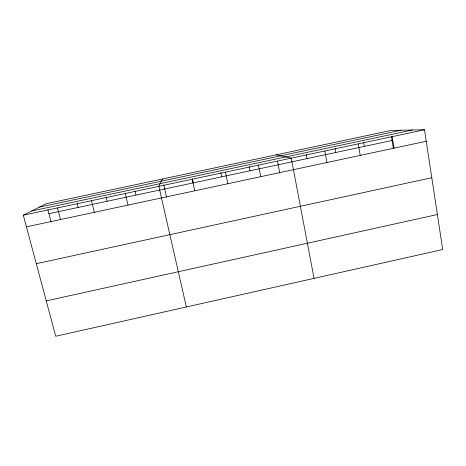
<?xml version="1.0" encoding="UTF-8"?>
<svg xmlns="http://www.w3.org/2000/svg" width="466" height="466" viewBox="0 0 466 466"><rect width="100%" height="100%" fill="white"/><g stroke="black" fill="none" stroke-linecap="round" stroke-linejoin="round"><path stroke-width="0.7" d="M162.442 179.002L158.836 186.33L186.353 306.978M23.3 215.199L46.326 203.659L391.172 130.422L424.503 129.758L442.7 249.549L55.722 336.242L23.3 215.199L424.503 129.758M46.251 300.89L437.382 214.535M36.29 263.698L431.79 177.721M39.488 207.085L401.098 130.224M31.705 210.987L412.375 129.997M48.936 213.673L392.768 140.33M26.416 226.837L426.25 141.262M276.251 154.829L291.244 158.137L314.067 278.365M47.887 209.671L51.103 221.997M57.487 207.918L60.481 219.544M77.088 203.45L78.096 207.452M91.47 200.683L94.348 212.298M106.137 197.269L107.11 201.265M125.249 193.483L128.01 205.092M135.041 191.112L135.979 195.108M163.799 184.99L166.583 197.281M192.411 178.897L193.285 182.882M192.231 179.224L194.759 190.81M220.826 172.548L221.723 176.818M225.428 172.152L227.845 183.726M249.159 166.513L250.021 170.783M258.432 165.121L260.733 176.69M277.491 161.224L279.781 173.049M306.255 154.357L307.047 158.615M324.854 150.978L326.934 162.518M335.013 148.235L335.765 152.493M358.267 143.86L360.235 155.394M363.62 142.142L364.336 146.394M392.087 136.084L394.038 148.235M391.481 136.788L393.339 148.304"/></g></svg>
